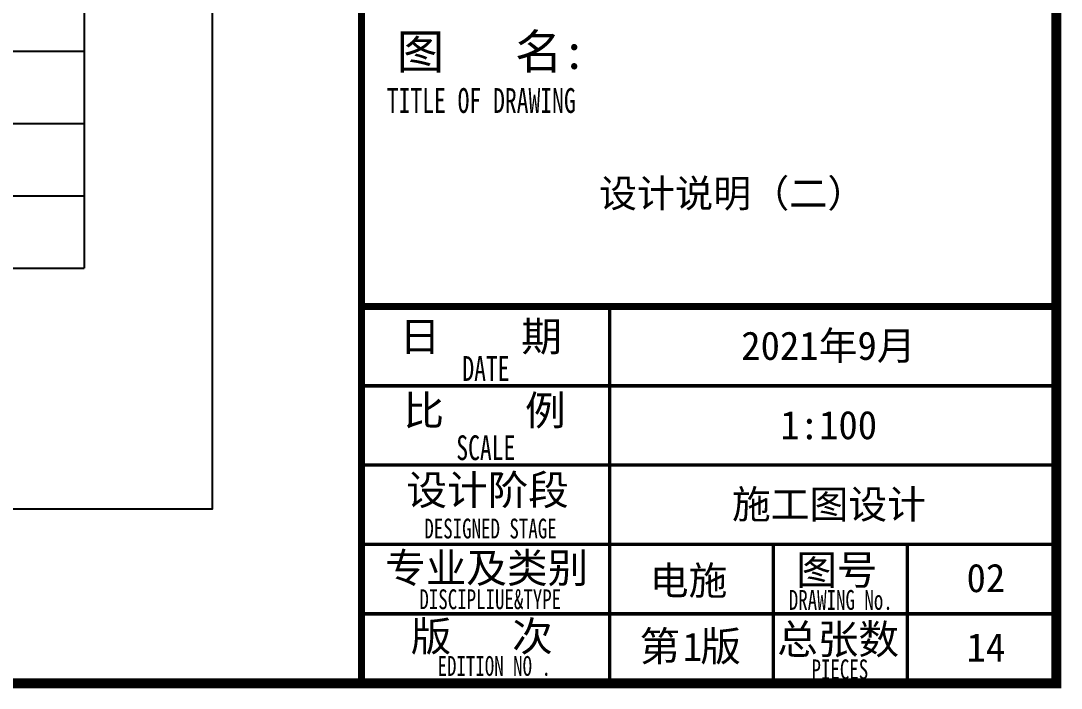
# Model space of a CAD drawing. Extents: x 3774419 to 4775970, y -926964 to 2266.
# Drawn here: x 3911784 to 3922267, y -629014 to -622282 of the extents above; entities that cross this region are included whole.
import ezdxf

# ---------------------------------------------------------------- set-up
doc = ezdxf.new("R2010")
doc.units = 0
doc.header["$LTSCALE"] = 1000
doc.header["$MEASUREMENT"] = 0
for name, color, linetype in [('!!电气', 1, 'CONTINUOUS'), ('TEL_TEXT', 7, 'CONTINUOUS'), ('图签文字', 4, 'CONTINUOUS')]:
    doc.layers.add(name, color=color, linetype=linetype)
for name, color, linetype, lineweight in [('可改文字', 6, 'CONTINUOUS', 18), ('图框', 147, 'CONTINUOUS', 20), ('图签', 147, 'CONTINUOUS', 18)]:
    doc.layers.add(name, color=color, linetype=linetype, lineweight=lineweight)
doc.styles.add('宋体', font='', dxfattribs={"height": 4})
doc.styles.add('建筑图签-1', font='simhei.ttf', dxfattribs={"width": 0.7})
doc.styles.get('宋体').set_extended_font_data('SimSun')

# ---------------------------------------------------------------- blocks, each defined once
blk = doc.blocks.new('A$C7E752094')
at = {"layer": '图框'}
for points, const_width in [([(0, -2200), (0, 37800)], 70), ([(0, 1600), (7000, 1600)], 70), ([(2500, -800), (2500, 1600)], 35), ([(0, 800), (7000, 800)], 35), ([(0, 0), (7000, 0)], 35), ([(0, -800), (7000, -800)], 35), ([(0, -800), (6500, -800)], 35), ([(2500, -2200), (2500, -800)], 35), ([(4150, -2200), (4150, -800)], 35), ([(4150, -2200), (4150, -800)], 35), ([(4150, -2200), (4150, -800)], 35), ([(5500, -2200), (5500, -800)], 35), ([(0, -1500), (4150, -1500)], 35), ([(4150, -1500), (7000, -1500)], 35)]:
    blk.add_lwpolyline(points, dxfattribs=dict(at, const_width=const_width))
at = {"layer": '图签', "color": 154, "style": '宋体'}
for s, p in [('2021年9月', (3826, 1061)), ('1:100', (4220, 261)), ('施工图设计', (3732, -539)), ('电施', (2904, -1308)), ('14', (6097, -1981))]:
    blk.add_text(s, height=286.7, dxfattribs=at).set_placement(p)
at = {"layer": '图签文字', "color": 7, "style": '建筑图签-1'}
for s, height, p in [('图   名:', 350, (355, 3995)), ('日    期', 300, (384, 1148)), ('比    例', 300, (422, 401)), ('设计阶段', 300, (452, -401)), ('专业及类别', 300, (238, -1187)), ('图号', 300, (4381, -1206)), ('版   次 ', 300, (496, -1877)), ('总张数', 300, (4188, -1906)), ('第 版', 300, (2801, -1977))]:
    blk.add_text(s, height=height, dxfattribs=at).set_placement(p)
at = {"layer": '图签文字', "style": '建筑图签-1', "width": 0.7}
for s, height, p in [('TITLE OF DRAWING', 250, (254, 3552)), ('DATE', 250, (1016, 849)), ('SCALE', 250, (955, 50)), ('DESIGNED STAGE', 200, (633, -740)), ('DISCIPLIUE&TYPE', 200, (583, -1453)), ('DRAWING No.', 200, (4305, -1460)), ('EDITION NO .', 200, (766, -2126)), ('PIECES', 200, (4534, -2160))]:
    blk.add_text(s, height=height, dxfattribs=at).set_placement(p)

msp = doc.modelspace()

# ---------------------------------------------------------------- linework, layer by layer
at = {"layer": 'TEL_TEXT'}
for p, q in [((3912421.7, -621860.3), (3912421.7, -624776.3)), ((3907416.9, -622589.3), (3912421.7, -622589.3)), ((3892774.2, -623318.3), (3912421.7, -623318.3)), ((3892774.2, -623318.3), (3912421.7, -623318.3)), ((3892774.2, -624047.3), (3912421.7, -624047.3)), ((3892774.2, -624776.3), (3912421.7, -624776.3))]:
    msp.add_line(p, q, dxfattribs=at)
msp.add_lwpolyline([(3891730.2, -591943.4), (3891730.2, -627203.7), (3913714.6, -627203.7), (3913714.6, -591943.4)], dxfattribs=at)
at = {"layer": '图框', "const_width": 100}
msp.add_lwpolyline([(3866317.3, -628963.9), (3922217.3, -628963.9), (3922217.3, -588963.9), (3866317.3, -588963.9)], close=True, dxfattribs=at)

# ---------------------------------------------------------------- block references
at = {"layer": '!!电气'}
msp.add_blockref('A$C7E752094', (3915217.3, -626763.6), dxfattribs=at)

# ---------------------------------------------------------------- texts
at = {"layer": '可改文字', "color": 1, "style": '宋体'}
msp.add_text('设计说明（二）', height=281.28, dxfattribs=at).set_placement((3917609.1, -624163.4))
at = {"layer": '图签', "color": 1, "style": '宋体'}
for s, height, p in [('02', 286.68, (3921313.9, -628044.9)), ('1', 286.7, (3918453.3, -628738.9))]:
    msp.add_text(s, height=height, dxfattribs=at).set_placement(p)

doc.saveas('drawing.dxf')
